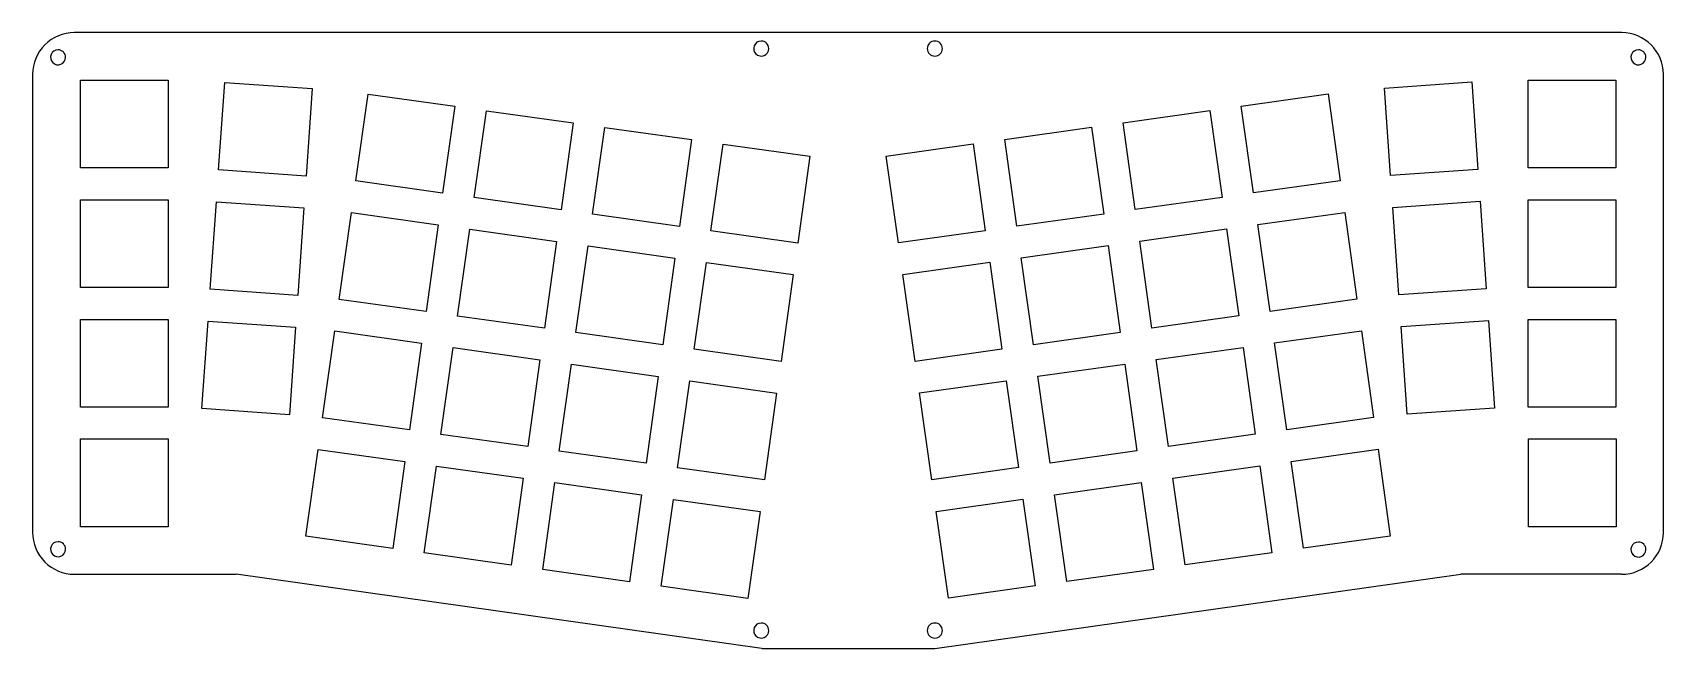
# Model space of a CAD drawing. Extents: x 5 to 265, y -102 to -4.
import ezdxf

# ---------------------------------------------------------------- set-up
doc = ezdxf.new("R2010")
doc.units = 0
doc.layers.get('0').update_dxf_attribs({"linetype": 'CONTINUOUS'})

msp = doc.modelspace()

# ---------------------------------------------------------------- linework, layer by layer
at = {"color": 7}
for points in [[(258.311226, -3.986906), (11.677258, -3.986906)], [(5.024999, -10.639165), (5.024999, -83.610812)], [(34.666803, -25.863932), (35.642163, -11.926954)], [(35.642163, -11.926954), (49.579141, -12.902314)], [(49.579141, -12.902314), (48.603781, -26.839292)], [(264.963485, -83.610812), (264.963485, -10.639165)], [(48.603781, -26.839292), (34.666803, -25.863932)], [(11.677258, -90.260531), (37.458253, -90.260531)], [(121.278239, -102.071529), (37.458253, -90.260531)], [(148.837234, -102.071529), (232.65722, -90.260531)], [(258.311226, -90.260531), (232.65722, -90.260531)], [(121.278239, -102.071529), (148.837234, -102.071529)]]:
    msp.add_lwpolyline(points, dxfattribs=at)
for points in [[(9.08214, -6.719054)], [(121.153019, -5.322055)], [(148.839015, -5.322055)], [(260.98074, -6.719054)], [(12.662787, -11.568815), (26.632785, -11.568815), (26.632785, -25.538812), (12.662787, -25.538812)], [(220.500792, -12.818494), (234.43523, -11.843134), (235.41059, -25.780112), (221.473612, -26.752932)], [(243.421748, -11.568815), (257.391746, -11.568815), (257.391746, -25.538812), (243.421748, -25.538812)], [(58.494539, -13.778614), (72.327377, -15.724254), (70.384277, -29.557092), (56.5489, -27.613992)], [(197.689056, -15.696314), (211.524434, -13.753214), (213.467533, -27.586052), (199.634696, -29.531692)], [(77.359116, -16.430374), (91.191954, -18.373473), (89.248854, -32.208851), (75.413476, -30.263211)], [(178.837179, -18.353153), (192.672557, -16.410054), (194.615657, -30.242891), (180.782819, -32.185991)], [(96.223693, -19.082133), (110.056531, -21.025233), (108.113431, -34.860611), (94.278053, -32.914971)], [(159.972602, -21.004913), (173.80798, -19.059273), (175.75108, -32.894651), (161.918242, -34.837751)], [(115.08827, -21.733893), (128.921108, -23.676993), (126.978008, -37.51237), (113.14263, -35.566731)], [(141.095326, -23.651593), (154.930703, -21.705953), (156.873803, -35.541331), (143.040965, -37.48443)], [(12.662787, -30.618811), (26.632785, -30.618811), (26.632785, -44.588809), (12.662787, -44.588809)], [(34.313743, -30.931231), (48.250721, -31.906591), (47.275361, -45.841029), (33.338383, -44.868209)], [(221.829212, -31.820231), (235.76365, -30.847411), (236.73901, -44.781849), (222.802032, -45.757209)], [(243.421748, -30.618811), (257.391746, -30.618811), (257.391746, -44.588809), (243.421748, -44.588809)], [(55.84278, -32.643191), (69.678157, -34.588831), (67.732518, -48.421668), (53.89968, -46.478569)], [(200.340816, -34.560891), (214.173653, -32.617791), (216.119293, -46.450629), (202.283915, -48.396268)], [(74.707357, -35.294951), (88.542734, -37.23805), (86.597095, -51.073428), (72.764257, -49.127788)], [(181.488939, -37.21265), (195.321776, -35.267011), (197.267416, -49.102388), (183.432038, -51.045488)], [(93.571933, -37.94671), (107.407311, -39.88981), (105.461671, -53.725188), (91.628834, -51.779548)], [(162.611662, -39.86441), (176.4445, -37.92131), (178.390139, -51.754148), (164.554762, -53.699788)], [(112.43651, -40.59847), (126.271888, -42.541569), (124.326248, -56.376947), (110.493411, -54.431307)], [(143.747085, -42.516169), (157.579923, -40.57053), (159.525562, -54.405907), (145.690185, -56.349007)], [(12.662787, -49.668808), (26.632785, -49.668808), (26.632785, -63.638806), (12.662787, -63.638806)], [(32.985324, -49.935508), (46.919761, -50.910868), (45.946941, -64.845306), (32.009964, -63.869946)], [(53.19102, -51.507768), (67.026398, -53.453408), (65.080758, -67.286245), (51.24792, -65.343146)], [(202.992575, -53.425468), (216.825413, -51.482368), (218.771053, -65.315206), (204.935675, -67.260845)], [(223.157632, -50.824508), (237.09461, -49.849148), (238.067429, -63.786126), (224.132992, -64.761486)], [(243.421748, -49.668808), (257.391746, -49.668808), (257.391746, -63.638806), (243.421748, -63.638806)], [(72.055597, -54.159527), (85.890975, -56.102627), (83.945335, -69.938005), (70.112497, -67.992365)], [(184.140698, -56.082307), (197.973536, -54.139207), (199.919176, -67.972045), (186.083798, -69.915145)], [(90.920174, -56.811287), (104.755552, -58.754387), (102.809912, -72.589764), (88.977074, -70.644125)], [(165.263421, -58.728987), (179.096259, -56.785887), (181.041899, -70.618725), (167.206521, -72.564364)], [(109.784751, -59.463047), (123.620128, -61.406146), (121.674489, -75.241524), (107.841651, -73.295884)], [(146.398845, -61.380746), (160.231682, -59.435107), (162.177322, -73.270484), (148.341944, -75.213584)], [(12.662787, -68.718805), (26.632785, -68.718805), (26.632785, -82.688803), (12.662787, -82.688803)], [(243.452228, -68.718805), (257.422226, -68.718805), (257.422226, -82.688803), (243.452228, -82.688803)], [(50.539261, -70.372345), (64.372098, -72.317984), (62.428999, -86.150822), (48.593621, -84.207722)], [(205.644335, -72.292584), (219.479712, -70.346945), (221.422812, -84.182322), (207.589974, -86.125422)], [(69.403837, -73.024104), (83.239215, -74.967204), (81.293575, -88.802582), (67.460738, -86.859482)], [(186.779758, -74.941804), (200.612596, -72.998704), (202.555695, -86.831542), (188.722858, -88.777182)], [(88.268414, -75.675864), (102.103792, -77.618964), (100.158152, -91.454341), (86.325315, -89.508702)], [(167.915181, -77.593564), (181.748019, -75.650464), (183.691118, -89.483302), (169.858281, -91.428941)], [(107.158391, -78.332703), (120.993769, -80.278343), (119.048129, -94.111181), (105.215291, -92.168081)], [(149.050604, -80.245323), (162.883442, -78.299683), (164.826542, -92.135061), (150.993704, -94.078161)], [(9.08214, -85.078063)], [(260.98074, -85.134967)], [(121.153019, -98.032071)], [(148.839015, -98.032071)]]:
    msp.add_lwpolyline(points, close=True, dxfattribs=at)
for points in [[(11.678147, -3.989047), (9.914188, -3.989043), (8.222476, -4.68977), (6.975169, -5.937077)], [(264.963485, -10.640054), (264.963495, -6.967006), (261.986052, -3.989328), (258.313004, -3.989047)], [(6.975169, -5.937077), (5.727862, -7.184384), (5.027135, -8.876096), (5.02714, -10.640054)], [(7.973484, -7.459834), (7.787747, -7.908243), (7.890414, -8.424385), (8.233612, -8.767582)], [(9.08214, -6.719054), (8.596785, -6.719054), (8.159222, -7.011425), (7.973484, -7.459834)], [(10.28214, -7.919054), (10.28214, -7.256313), (9.744882, -6.719054), (9.08214, -6.719054)], [(120.044364, -6.062834), (119.858627, -6.511244), (119.961294, -7.027385), (120.304491, -7.370583)], [(121.153019, -5.322055), (120.667665, -5.322055), (120.230101, -5.614425), (120.044364, -6.062834)], [(120.304491, -7.370583), (120.647689, -7.71378), (121.16383, -7.816447), (121.612239, -7.63071)], [(122.353019, -6.522055), (122.353019, -5.859313), (121.815761, -5.322055), (121.153019, -5.322055)], [(121.612239, -7.63071), (122.060649, -7.444973), (122.353019, -7.007409), (122.353019, -6.522055)], [(148.839015, -5.322055), (148.176273, -5.322055), (147.639015, -5.859313), (147.639015, -6.522055)], [(147.639015, -6.522055), (147.639015, -7.184796), (148.176273, -7.722055), (148.839015, -7.722055)], [(149.687543, -5.673526), (149.462499, -5.448483), (149.157274, -5.322055), (148.839015, -5.322055)], [(148.839015, -7.722055), (149.501756, -7.722055), (150.039015, -7.184796), (150.039015, -6.522055)], [(150.039015, -6.522055), (150.039015, -6.203795), (149.912586, -5.89857), (149.687543, -5.673526)], [(259.872085, -7.459834), (259.686348, -7.908243), (259.789014, -8.424385), (260.132212, -8.767582)], [(260.98074, -6.719054), (260.495385, -6.719054), (260.057822, -7.011425), (259.872085, -7.459834)], [(262.18074, -7.919054), (262.18074, -7.256313), (261.643482, -6.719054), (260.98074, -6.719054)], [(8.233612, -8.767582), (8.576809, -9.11078), (9.092951, -9.213447), (9.54136, -9.02771)], [(9.54136, -9.02771), (9.989769, -8.841973), (10.28214, -8.404409), (10.28214, -7.919054)], [(260.132212, -8.767582), (260.47541, -9.11078), (260.991551, -9.213447), (261.43996, -9.02771)], [(261.43996, -9.02771), (261.88837, -8.841973), (262.18074, -8.404409), (262.18074, -7.919054)], [(5.02714, -83.611066), (5.02714, -85.375021), (5.727869, -87.066729), (6.975176, -88.314032)], [(9.08214, -85.078063), (8.596785, -85.078063), (8.159222, -85.370434), (7.973484, -85.818843)], [(10.28214, -86.278063), (10.28214, -85.615322), (9.744882, -85.078063), (9.08214, -85.078063)], [(258.313004, -90.262055), (261.986045, -90.261775), (264.963485, -87.284108), (264.963485, -83.611066)], [(260.98074, -85.134967), (260.495385, -85.134967), (260.057822, -85.427338), (259.872085, -85.875747)], [(262.18074, -86.334967), (262.18074, -85.672225), (261.643482, -85.134967), (260.98074, -85.134967)], [(6.975176, -88.314032), (8.222482, -89.561335), (9.914192, -90.26206), (11.678147, -90.262055)], [(7.973484, -85.818843), (7.787747, -86.267253), (7.890414, -86.783394), (8.233612, -87.126592)], [(8.233612, -87.126592), (8.576809, -87.469789), (9.092951, -87.572456), (9.54136, -87.386719)], [(9.54136, -87.386719), (9.989769, -87.200982), (10.28214, -86.763418), (10.28214, -86.278063)], [(259.872085, -85.875747), (259.686348, -86.324156), (259.789014, -86.840298), (260.132212, -87.183495)], [(260.132212, -87.183495), (260.47541, -87.526693), (260.991551, -87.62936), (261.43996, -87.443622)], [(261.43996, -87.443622), (261.88837, -87.257885), (262.18074, -86.820322), (262.18074, -86.334967)], [(120.044364, -98.772851), (119.858627, -99.221261), (119.961294, -99.737402), (120.304491, -100.0806)], [(121.153019, -98.032071), (120.667665, -98.032071), (120.230101, -98.324442), (120.044364, -98.772851)], [(122.353019, -99.232071), (122.353019, -98.56933), (121.815761, -98.032071), (121.153019, -98.032071)], [(148.839015, -98.032071), (148.176273, -98.032071), (147.639015, -98.56933), (147.639015, -99.232071)], [(149.687543, -98.383543), (149.462499, -98.1585), (149.157274, -98.032071), (148.839015, -98.032071)], [(150.039015, -99.232071), (150.039015, -98.913812), (149.912586, -98.608587), (149.687543, -98.383543)], [(120.304491, -100.0806), (120.647689, -100.423797), (121.16383, -100.526464), (121.612239, -100.340727)], [(121.612239, -100.340727), (122.060649, -100.15499), (122.353019, -99.717426), (122.353019, -99.232071)], [(147.639015, -99.232071), (147.639015, -99.894813), (148.176273, -100.432071), (148.839015, -100.432071)], [(148.839015, -100.432071), (149.501756, -100.432071), (150.039015, -99.894813), (150.039015, -99.232071)]]:
    msp.add_open_spline(points, degree=3, dxfattribs=at)

doc.saveas('drawing.dxf')
